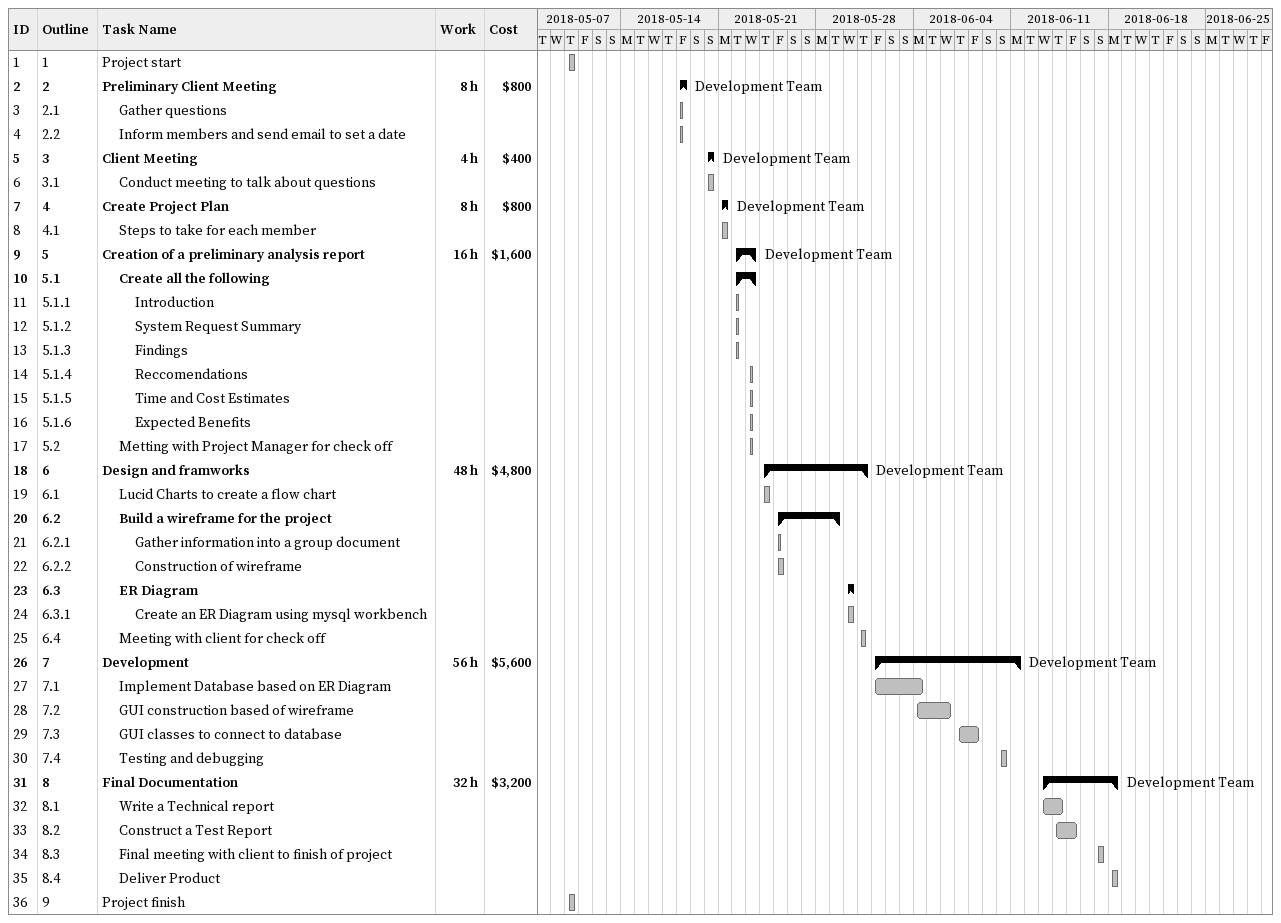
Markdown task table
| ID | WBS | Task | Start | Finish | Resources | Work (h) | Cost ($) |
|---|---|---|---|---|---|---|---|
| 1 | 1 | Project start | 2018-05-10 | 2018-05-10 |  |  |  |
| 2 | 2 | **Preliminary Client Meeting** | 2018-05-18 | 2018-05-18 | Development Team | 8 | 800 |
| 3 | 2.1 | Gather questions | 2018-05-18 | 2018-05-18 |  |  |  |
| 4 | 2.2 | Inform members and send email to set a date | 2018-05-18 | 2018-05-18 |  |  |  |
| 5 | 3 | **Client Meeting** | 2018-05-20 | 2018-05-20 | Development Team | 4 | 400 |
| 6 | 3.1 | Conduct meeting to talk about questions | 2018-05-20 | 2018-05-20 |  |  |  |
| 7 | 4 | **Create Project Plan** | 2018-05-21 | 2018-05-21 | Development Team | 8 | 800 |
| 8 | 4.1 | Steps to take for each member | 2018-05-21 | 2018-05-21 |  |  |  |
| 9 | 5 | **Creation of a preliminary analysis report** | 2018-05-22 | 2018-05-23 | Development Team | 16 | 1600 |
| 10 | 5.1 | **Create all the following** | 2018-05-22 | 2018-05-23 |  |  |  |
| 11 | 5.1.1 | Introduction | 2018-05-22 | 2018-05-22 |  |  |  |
| 12 | 5.1.2 | System Request Summary | 2018-05-22 | 2018-05-22 |  |  |  |
| 13 | 5.1.3 | Findings | 2018-05-22 | 2018-05-22 |  |  |  |
| 14 | 5.1.4 | Reccomendations | 2018-05-23 | 2018-05-23 |  |  |  |
| 15 | 5.1.5 | Time and Cost Estimates | 2018-05-23 | 2018-05-23 |  |  |  |
| 16 | 5.1.6 | Expected Benefits | 2018-05-23 | 2018-05-23 |  |  |  |
| 17 | 5.2 | Metting with Project Manager for check off | 2018-05-23 | 2018-05-23 |  |  |  |
| 18 | 6 | **Design and framworks** | 2018-05-24 | 2018-05-31 | Development Team | 48 | 4800 |
| 19 | 6.1 | Lucid Charts to create a flow chart | 2018-05-24 | 2018-05-24 |  |  |  |
| 20 | 6.2 | **Build a wireframe for the project** | 2018-05-25 | 2018-05-29 |  |  |  |
| 21 | 6.2.1 | Gather information into a group document | 2018-05-25 | 2018-05-25 |  |  |  |
| 22 | 6.2.2 | Construction of wireframe | 2018-05-25 | 2018-05-25 |  |  |  |
| 23 | 6.3 | **ER Diagram** | 2018-05-30 | 2018-05-30 |  |  |  |
| 24 | 6.3.1 | Create an ER Diagram using mysql workbench | 2018-05-30 | 2018-05-30 |  |  |  |
| 25 | 6.4 | Meeting with client for check off | 2018-05-31 | 2018-05-31 |  |  |  |
| 26 | 7 | **Development** | 2018-06-01 | 2018-06-11 | Development Team | 56 | 5600 |
| 27 | 7.1 | Implement Database based on ER Diagram | 2018-06-01 | 2018-06-04 |  |  |  |
| 28 | 7.2 | GUI construction based of wireframe | 2018-06-04 | 2018-06-06 |  |  |  |
| 29 | 7.3 | GUI classes to connect to database | 2018-06-07 | 2018-06-08 |  |  |  |
| 30 | 7.4 | Testing and debugging | 2018-06-10 | 2018-06-10 |  |  |  |
| 31 | 8 | **Final Documentation** | 2018-06-13 | 2018-06-18 | Development Team | 32 | 3200 |
| 32 | 8.1 | Write a Technical report | 2018-06-13 | 2018-06-14 |  |  |  |
| 33 | 8.2 | Construct a Test Report | 2018-06-14 | 2018-06-15 |  |  |  |
| 34 | 8.3 | Final meeting with client to finish of project | 2018-06-17 | 2018-06-17 |  |  |  |
| 35 | 8.4 | Deliver Product | 2018-06-18 | 2018-06-18 |  |  |  |
| 36 | 9 | Project finish | 2018-05-10 | 2018-05-10 |  |  |  |
